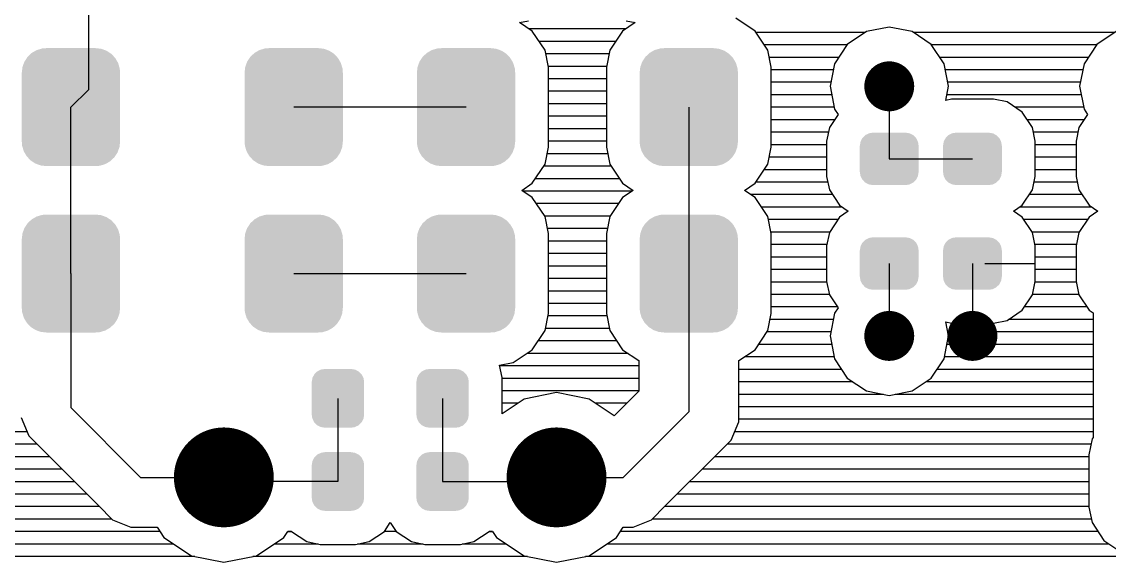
# Model space of a CAD drawing. Extents: x 295 to 953, y 10 to 290.
# Drawn here: x 596.45 to 634.64, y 186.16 to 205.14 of the extents above; entities that cross this region are included whole.
import ezdxf

# ---------------------------------------------------------------- set-up
doc = ezdxf.new("R2010")
doc.units = 0
doc.header["$LTSCALE"] = 5
doc.header["$MEASUREMENT"] = 0
doc.layers.get('0').update_dxf_attribs({"linetype": 'CONTINUOUS', "lineweight": 25})
doc.layers.add('DV-PEI-A6_BOT', color=7, linetype='CONTINUOUS')

msp = doc.modelspace()

# ---------------------------------------------------------------- linework, layer by layer
for points, const_width in [([(627.351, 202.873, -1), (626.474, 202.873, -1)], 0.876), ([(627.351, 194.11, -1), (626.474, 194.11, -1)], 0.876), ([(630.272, 194.11, -1), (629.395, 194.11, -1)], 0.876), ([(604.421, 189.144, -1), (602.668, 189.144, -1)], 1.753), ([(616.105, 189.144, -1), (614.352, 189.144, -1)], 1.753)]:
    msp.add_lwpolyline(points, format="xyb", close=True, dxfattribs=dict(const_width=const_width))
for points in [[(599.694, 203.906), (599.595, 204.011), (596.651, 203.906), (596.763, 204.011)], [(599.595, 204.011), (599.546, 204.044), (596.763, 204.011), (596.797, 204.044)], [(599.546, 204.044), (599.427, 204.122), (596.797, 204.044), (596.933, 204.122)], [(599.427, 204.122), (599.367, 204.144), (596.933, 204.122), (596.971, 204.144)], [(599.367, 204.144), (599.239, 204.19), (596.971, 204.144), (597.128, 204.19)], [(599.239, 204.19), (599.15, 204.201), (597.128, 204.19), (597.163, 204.201)], [(599.15, 204.201), (599.04, 204.213), (597.163, 204.201), (597.311, 204.213)], [(607.516, 203.906), (607.417, 204.011), (604.474, 203.906), (604.585, 204.011)], [(607.417, 204.011), (607.368, 204.044), (604.585, 204.011), (604.62, 204.044)], [(607.368, 204.044), (607.25, 204.122), (604.62, 204.044), (604.755, 204.122)], [(607.25, 204.122), (607.19, 204.144), (604.755, 204.122), (604.793, 204.144)], [(607.19, 204.144), (607.062, 204.19), (604.793, 204.144), (604.95, 204.19)], [(607.062, 204.19), (606.972, 204.201), (604.95, 204.19), (604.985, 204.201)], [(606.972, 204.201), (606.863, 204.213), (604.985, 204.201), (605.133, 204.213)], [(613.568, 203.906), (613.469, 204.011), (610.526, 203.906), (610.638, 204.011)], [(613.469, 204.011), (613.421, 204.044), (610.638, 204.011), (610.672, 204.044)], [(613.421, 204.044), (613.302, 204.122), (610.672, 204.044), (610.808, 204.122)], [(613.302, 204.122), (613.242, 204.144), (610.808, 204.122), (610.846, 204.144)], [(613.242, 204.144), (613.114, 204.19), (610.846, 204.144), (611.002, 204.19)], [(613.114, 204.19), (613.024, 204.201), (611.002, 204.19), (611.038, 204.201)], [(613.024, 204.201), (612.915, 204.213), (611.038, 204.201), (611.186, 204.213)], [(621.391, 203.906), (621.292, 204.011), (618.349, 203.906), (618.46, 204.011)], [(621.292, 204.011), (621.243, 204.044), (618.46, 204.011), (618.494, 204.044)], [(621.243, 204.044), (621.125, 204.122), (618.494, 204.044), (618.63, 204.122)], [(621.125, 204.122), (621.064, 204.144), (618.63, 204.122), (618.668, 204.144)], [(621.064, 204.144), (620.936, 204.19), (618.668, 204.144), (618.825, 204.19)], [(620.936, 204.19), (620.847, 204.201), (618.825, 204.19), (618.86, 204.201)], [(620.847, 204.201), (620.737, 204.213), (618.86, 204.201), (619.008, 204.213)], [(599.874, 203.551), (599.832, 203.692), (596.473, 203.551), (596.524, 203.692)], [(599.832, 203.692), (599.805, 203.739), (596.524, 203.692), (596.541, 203.739)], [(599.805, 203.739), (599.732, 203.865), (596.541, 203.739), (596.625, 203.865)], [(599.732, 203.865), (599.694, 203.906), (596.625, 203.865), (596.651, 203.906)], [(607.696, 203.551), (607.654, 203.692), (604.295, 203.551), (604.346, 203.692)], [(607.654, 203.692), (607.627, 203.739), (604.346, 203.692), (604.364, 203.739)], [(607.627, 203.739), (607.554, 203.865), (604.364, 203.739), (604.447, 203.865)], [(607.554, 203.865), (607.516, 203.906), (604.447, 203.865), (604.474, 203.906)], [(613.749, 203.551), (613.707, 203.692), (610.347, 203.551), (610.399, 203.692)], [(613.707, 203.692), (613.68, 203.739), (610.399, 203.692), (610.416, 203.739)], [(613.68, 203.739), (613.607, 203.865), (610.416, 203.739), (610.499, 203.865)], [(613.607, 203.865), (613.568, 203.906), (610.499, 203.865), (610.526, 203.906)], [(621.571, 203.551), (621.529, 203.692), (618.17, 203.551), (618.221, 203.692)], [(621.529, 203.692), (621.502, 203.739), (618.221, 203.692), (618.238, 203.739)], [(621.502, 203.739), (621.429, 203.865), (618.238, 203.739), (618.322, 203.865)], [(621.429, 203.865), (621.391, 203.906), (618.322, 203.865), (618.349, 203.906)], [(599.902, 203.352), (599.889, 203.5), (596.449, 203.352), (596.467, 203.5)], [(599.902, 200.933), (599.902, 203.352), (596.449, 200.933), (596.449, 203.352)], [(599.889, 203.5), (599.874, 203.551), (596.467, 203.5), (596.473, 203.551)], [(607.724, 203.352), (607.712, 203.5), (604.272, 203.352), (604.289, 203.5)], [(607.724, 200.933), (607.724, 203.352), (604.272, 200.933), (604.272, 203.352)], [(607.712, 203.5), (607.696, 203.551), (604.289, 203.5), (604.295, 203.551)], [(613.777, 203.352), (613.764, 203.5), (610.324, 203.352), (610.341, 203.5)], [(613.777, 200.933), (613.777, 203.352), (610.324, 200.933), (610.324, 203.352)], [(613.764, 203.5), (613.749, 203.551), (610.341, 203.5), (610.347, 203.551)], [(621.599, 203.352), (621.586, 203.5), (618.146, 203.352), (618.164, 203.5)], [(621.599, 200.933), (621.599, 203.352), (618.146, 200.933), (618.146, 203.352)], [(621.586, 203.5), (621.571, 203.551), (618.164, 203.5), (618.17, 203.551)], [(599.885, 200.785), (599.902, 200.933), (596.462, 200.785), (596.449, 200.933)], [(607.707, 200.785), (607.724, 200.933), (604.285, 200.785), (604.272, 200.933)], [(613.759, 200.785), (613.777, 200.933), (610.337, 200.785), (610.324, 200.933)], [(621.582, 200.785), (621.599, 200.933), (618.159, 200.785), (618.146, 200.933)], [(627.944, 200.787), (627.925, 200.917), (625.881, 200.787), (625.902, 200.917)], [(627.925, 200.917), (627.918, 200.931), (625.902, 200.917), (625.905, 200.931)], [(627.918, 200.931), (627.862, 201.048), (625.905, 200.931), (625.965, 201.048)], [(627.862, 201.048), (627.85, 201.061), (625.965, 201.048), (625.972, 201.061)], [(627.85, 201.061), (627.761, 201.153), (625.972, 201.061), (626.067, 201.153)], [(627.761, 201.153), (627.744, 201.163), (626.067, 201.153), (626.076, 201.163)], [(627.744, 201.163), (627.632, 201.222), (626.076, 201.163), (626.198, 201.222)], [(627.632, 201.222), (627.604, 201.226), (626.198, 201.222), (626.208, 201.226)], [(627.604, 201.226), (627.488, 201.246), (626.208, 201.226), (626.337, 201.246)], [(630.865, 200.787), (630.846, 200.917), (628.802, 200.787), (628.823, 200.917)], [(630.846, 200.917), (630.839, 200.931), (628.823, 200.917), (628.826, 200.931)], [(630.839, 200.931), (630.783, 201.048), (628.826, 200.931), (628.886, 201.048)], [(630.783, 201.048), (630.771, 201.061), (628.886, 201.048), (628.893, 201.061)], [(630.771, 201.061), (630.682, 201.153), (628.893, 201.061), (628.988, 201.153)], [(630.682, 201.153), (630.665, 201.163), (628.988, 201.153), (628.997, 201.163)], [(630.665, 201.163), (630.553, 201.222), (628.997, 201.163), (629.119, 201.222)], [(630.553, 201.222), (630.525, 201.226), (629.119, 201.222), (629.129, 201.226)], [(630.525, 201.226), (630.409, 201.246), (629.129, 201.226), (629.258, 201.246)], [(599.879, 200.734), (599.885, 200.785), (596.477, 200.734), (596.462, 200.785)], [(599.827, 200.593), (599.879, 200.734), (596.519, 200.593), (596.477, 200.734)], [(599.81, 200.546), (599.827, 200.593), (596.546, 200.546), (596.519, 200.593)], [(599.727, 200.42), (599.81, 200.546), (596.619, 200.42), (596.546, 200.546)], [(607.701, 200.734), (607.707, 200.785), (604.3, 200.734), (604.285, 200.785)], [(607.65, 200.593), (607.701, 200.734), (604.342, 200.593), (604.3, 200.734)], [(607.632, 200.546), (607.65, 200.593), (604.369, 200.546), (604.342, 200.593)], [(607.549, 200.42), (607.632, 200.546), (604.442, 200.42), (604.369, 200.546)], [(613.753, 200.734), (613.759, 200.785), (610.352, 200.734), (610.337, 200.785)], [(613.702, 200.593), (613.753, 200.734), (610.394, 200.593), (610.352, 200.734)], [(613.685, 200.546), (613.702, 200.593), (610.421, 200.546), (610.394, 200.593)], [(613.601, 200.42), (613.685, 200.546), (610.494, 200.42), (610.421, 200.546)], [(621.576, 200.734), (621.582, 200.785), (618.174, 200.734), (618.159, 200.785)], [(621.524, 200.593), (621.576, 200.734), (618.216, 200.593), (618.174, 200.734)], [(621.507, 200.546), (621.524, 200.593), (618.244, 200.546), (618.216, 200.593)], [(621.424, 200.42), (621.507, 200.546), (618.316, 200.42), (618.244, 200.546)], [(627.946, 199.864), (627.946, 200.787), (625.878, 199.864), (625.878, 200.787)], [(630.867, 199.864), (630.867, 200.787), (628.799, 199.864), (628.799, 200.787)], [(599.7, 200.379), (599.727, 200.42), (596.658, 200.379), (596.619, 200.42)], [(599.588, 200.274), (599.7, 200.379), (596.757, 200.274), (596.658, 200.379)], [(599.554, 200.241), (599.588, 200.274), (596.805, 200.241), (596.757, 200.274)], [(599.418, 200.163), (599.554, 200.241), (596.924, 200.163), (596.805, 200.241)], [(599.38, 200.141), (599.418, 200.163), (596.984, 200.141), (596.924, 200.163)], [(599.224, 200.095), (599.38, 200.141), (597.112, 200.095), (596.984, 200.141)], [(607.522, 200.379), (607.549, 200.42), (604.48, 200.379), (604.442, 200.42)], [(607.411, 200.274), (607.522, 200.379), (604.579, 200.274), (604.48, 200.379)], [(607.376, 200.241), (607.411, 200.274), (604.628, 200.241), (604.579, 200.274)], [(607.241, 200.163), (607.376, 200.241), (604.746, 200.163), (604.628, 200.241)], [(607.203, 200.141), (607.241, 200.163), (604.806, 200.141), (604.746, 200.163)], [(607.046, 200.095), (607.203, 200.141), (604.934, 200.095), (604.806, 200.141)], [(613.575, 200.379), (613.601, 200.42), (610.532, 200.379), (610.494, 200.42)], [(613.463, 200.274), (613.575, 200.379), (610.631, 200.274), (610.532, 200.379)], [(613.429, 200.241), (613.463, 200.274), (610.68, 200.241), (610.631, 200.274)], [(613.293, 200.163), (613.429, 200.241), (610.799, 200.163), (610.68, 200.241)], [(613.255, 200.141), (613.293, 200.163), (610.859, 200.141), (610.799, 200.163)], [(613.098, 200.095), (613.255, 200.141), (610.987, 200.095), (610.859, 200.141)], [(621.397, 200.379), (621.424, 200.42), (618.355, 200.379), (618.316, 200.42)], [(621.285, 200.274), (621.397, 200.379), (618.454, 200.274), (618.355, 200.379)], [(621.251, 200.241), (621.285, 200.274), (618.503, 200.241), (618.454, 200.274)], [(621.116, 200.163), (621.251, 200.241), (618.621, 200.163), (618.503, 200.241)], [(621.077, 200.141), (621.116, 200.163), (618.681, 200.141), (618.621, 200.163)], [(620.921, 200.095), (621.077, 200.141), (618.809, 200.095), (618.681, 200.141)], [(599.188, 200.084), (599.224, 200.095), (597.202, 200.084), (597.112, 200.095)], [(599.04, 200.072), (599.188, 200.084), (597.311, 200.072), (597.202, 200.084)], [(607.011, 200.084), (607.046, 200.095), (605.024, 200.084), (604.934, 200.095)], [(606.863, 200.072), (607.011, 200.084), (605.133, 200.072), (605.024, 200.084)], [(613.063, 200.084), (613.098, 200.095), (611.076, 200.084), (610.987, 200.095)], [(612.915, 200.072), (613.063, 200.084), (611.186, 200.072), (611.076, 200.084)], [(620.885, 200.084), (620.921, 200.095), (618.899, 200.084), (618.809, 200.095)], [(620.737, 200.072), (620.885, 200.084), (619.008, 200.072), (618.899, 200.084)], [(627.923, 199.735), (627.944, 199.864), (625.9, 199.735), (625.881, 199.864)], [(630.844, 199.735), (630.865, 199.864), (628.821, 199.735), (628.802, 199.864)], [(627.92, 199.72), (627.923, 199.735), (625.907, 199.72), (625.9, 199.735)], [(627.859, 199.603), (627.92, 199.72), (625.963, 199.603), (625.907, 199.72)], [(627.853, 199.591), (627.859, 199.603), (625.975, 199.591), (625.963, 199.603)], [(627.758, 199.498), (627.853, 199.591), (626.064, 199.498), (625.975, 199.591)], [(627.748, 199.489), (627.758, 199.498), (626.081, 199.489), (626.064, 199.498)], [(627.627, 199.43), (627.748, 199.489), (626.193, 199.43), (626.081, 199.489)], [(627.617, 199.425), (627.627, 199.43), (626.221, 199.425), (626.193, 199.43)], [(627.488, 199.406), (627.617, 199.425), (626.337, 199.406), (626.221, 199.425)], [(630.841, 199.72), (630.844, 199.735), (628.828, 199.72), (628.821, 199.735)], [(630.78, 199.603), (630.841, 199.72), (628.884, 199.603), (628.828, 199.72)], [(630.774, 199.591), (630.78, 199.603), (628.896, 199.591), (628.884, 199.603)], [(630.679, 199.498), (630.774, 199.591), (628.985, 199.498), (628.896, 199.591)], [(630.669, 199.489), (630.679, 199.498), (629.002, 199.489), (628.985, 199.498)], [(630.548, 199.43), (630.669, 199.489), (629.114, 199.43), (629.002, 199.489)], [(630.538, 199.425), (630.548, 199.43), (629.142, 199.425), (629.114, 199.43)], [(630.409, 199.406), (630.538, 199.425), (629.258, 199.406), (629.142, 199.425)], [(599.546, 198.202), (599.427, 198.28), (596.797, 198.202), (596.933, 198.28)], [(599.427, 198.28), (599.367, 198.302), (596.933, 198.28), (596.971, 198.302)], [(599.367, 198.302), (599.239, 198.348), (596.971, 198.302), (597.128, 198.348)], [(599.239, 198.348), (599.15, 198.359), (597.128, 198.348), (597.163, 198.359)], [(599.15, 198.359), (599.04, 198.371), (597.163, 198.359), (597.311, 198.371)], [(607.368, 198.202), (607.25, 198.28), (604.62, 198.202), (604.755, 198.28)], [(607.25, 198.28), (607.19, 198.302), (604.755, 198.28), (604.793, 198.302)], [(607.19, 198.302), (607.062, 198.348), (604.793, 198.302), (604.95, 198.348)], [(607.062, 198.348), (606.972, 198.359), (604.95, 198.348), (604.985, 198.359)], [(606.972, 198.359), (606.863, 198.371), (604.985, 198.359), (605.133, 198.371)], [(613.421, 198.202), (613.302, 198.28), (610.672, 198.202), (610.808, 198.28)], [(613.302, 198.28), (613.242, 198.302), (610.808, 198.28), (610.846, 198.302)], [(613.242, 198.302), (613.114, 198.348), (610.846, 198.302), (611.002, 198.348)], [(613.114, 198.348), (613.024, 198.359), (611.002, 198.348), (611.038, 198.359)], [(613.024, 198.359), (612.915, 198.371), (611.038, 198.359), (611.186, 198.371)], [(621.243, 198.202), (621.125, 198.28), (618.494, 198.202), (618.63, 198.28)], [(621.125, 198.28), (621.064, 198.302), (618.63, 198.28), (618.668, 198.302)], [(621.064, 198.302), (620.936, 198.348), (618.668, 198.302), (618.825, 198.348)], [(620.936, 198.348), (620.847, 198.359), (618.825, 198.348), (618.86, 198.359)], [(620.847, 198.359), (620.737, 198.371), (618.86, 198.359), (619.008, 198.371)], [(599.874, 197.709), (599.832, 197.85), (596.473, 197.709), (596.524, 197.85)], [(599.832, 197.85), (599.805, 197.897), (596.524, 197.85), (596.541, 197.897)], [(599.805, 197.897), (599.732, 198.023), (596.541, 197.897), (596.625, 198.023)], [(599.732, 198.023), (599.694, 198.064), (596.625, 198.023), (596.651, 198.064)], [(599.694, 198.064), (599.595, 198.169), (596.651, 198.064), (596.763, 198.169)], [(599.595, 198.169), (599.546, 198.202), (596.763, 198.169), (596.797, 198.202)], [(607.696, 197.709), (607.654, 197.85), (604.295, 197.709), (604.346, 197.85)], [(607.654, 197.85), (607.627, 197.897), (604.346, 197.85), (604.364, 197.897)], [(607.627, 197.897), (607.554, 198.023), (604.364, 197.897), (604.447, 198.023)], [(607.554, 198.023), (607.516, 198.064), (604.447, 198.023), (604.474, 198.064)], [(607.516, 198.064), (607.417, 198.169), (604.474, 198.064), (604.585, 198.169)], [(607.417, 198.169), (607.368, 198.202), (604.585, 198.169), (604.62, 198.202)], [(613.749, 197.709), (613.707, 197.85), (610.347, 197.709), (610.399, 197.85)], [(613.707, 197.85), (613.68, 197.897), (610.399, 197.85), (610.416, 197.897)], [(613.68, 197.897), (613.607, 198.023), (610.416, 197.897), (610.499, 198.023)], [(613.607, 198.023), (613.568, 198.064), (610.499, 198.023), (610.526, 198.064)], [(613.568, 198.064), (613.469, 198.169), (610.526, 198.064), (610.638, 198.169)], [(613.469, 198.169), (613.421, 198.202), (610.638, 198.169), (610.672, 198.202)], [(621.571, 197.709), (621.529, 197.85), (618.17, 197.709), (618.221, 197.85)], [(621.529, 197.85), (621.502, 197.897), (618.221, 197.85), (618.238, 197.897)], [(621.502, 197.897), (621.429, 198.023), (618.238, 197.897), (618.322, 198.023)], [(621.429, 198.023), (621.391, 198.064), (618.322, 198.023), (618.349, 198.064)], [(621.391, 198.064), (621.292, 198.169), (618.349, 198.064), (618.46, 198.169)], [(621.292, 198.169), (621.243, 198.202), (618.46, 198.169), (618.494, 198.202)], [(599.902, 197.51), (599.889, 197.658), (596.449, 197.51), (596.467, 197.658)], [(599.902, 195.091), (599.902, 197.51), (596.449, 195.091), (596.449, 197.51)], [(599.889, 197.658), (599.874, 197.709), (596.467, 197.658), (596.473, 197.709)], [(607.724, 197.51), (607.712, 197.658), (604.272, 197.51), (604.289, 197.658)], [(607.724, 195.091), (607.724, 197.51), (604.272, 195.091), (604.272, 197.51)], [(607.712, 197.658), (607.696, 197.709), (604.289, 197.658), (604.295, 197.709)], [(613.777, 197.51), (613.764, 197.658), (610.324, 197.51), (610.341, 197.658)], [(613.777, 195.091), (613.777, 197.51), (610.324, 195.091), (610.324, 197.51)], [(613.764, 197.658), (613.749, 197.709), (610.341, 197.658), (610.347, 197.709)], [(621.599, 197.51), (621.586, 197.658), (618.146, 197.51), (618.164, 197.658)], [(621.599, 195.091), (621.599, 197.51), (618.146, 195.091), (618.146, 197.51)], [(621.586, 197.658), (621.571, 197.709), (618.164, 197.658), (618.17, 197.709)], [(627.85, 197.386), (627.761, 197.479), (625.972, 197.386), (626.067, 197.479)], [(627.761, 197.479), (627.744, 197.488), (626.067, 197.479), (626.076, 197.488)], [(627.744, 197.488), (627.632, 197.547), (626.076, 197.488), (626.198, 197.547)], [(627.632, 197.547), (627.604, 197.552), (626.198, 197.547), (626.208, 197.552)], [(627.604, 197.552), (627.488, 197.571), (626.208, 197.552), (626.337, 197.571)], [(630.771, 197.386), (630.682, 197.479), (628.893, 197.386), (628.988, 197.479)], [(630.682, 197.479), (630.665, 197.488), (628.988, 197.479), (628.997, 197.488)], [(630.665, 197.488), (630.553, 197.547), (628.997, 197.488), (629.119, 197.547)], [(630.553, 197.547), (630.525, 197.552), (629.119, 197.547), (629.129, 197.552)], [(630.525, 197.552), (630.409, 197.571), (629.129, 197.552), (629.258, 197.571)], [(627.946, 196.19), (627.946, 197.113), (625.878, 196.19), (625.878, 197.113)], [(627.944, 197.113), (627.925, 197.242), (625.881, 197.113), (625.902, 197.242)], [(627.925, 197.242), (627.918, 197.257), (625.902, 197.242), (625.905, 197.257)], [(627.918, 197.257), (627.862, 197.374), (625.905, 197.257), (625.965, 197.374)], [(627.862, 197.374), (627.85, 197.386), (625.965, 197.374), (625.972, 197.386)], [(630.867, 196.19), (630.867, 197.113), (628.799, 196.19), (628.799, 197.113)], [(630.865, 197.113), (630.846, 197.242), (628.802, 197.113), (628.823, 197.242)], [(630.846, 197.242), (630.839, 197.257), (628.823, 197.242), (628.826, 197.257)], [(630.839, 197.257), (630.783, 197.374), (628.826, 197.257), (628.886, 197.374)], [(630.783, 197.374), (630.771, 197.386), (628.886, 197.374), (628.893, 197.386)], [(627.923, 196.06), (627.944, 196.19), (625.9, 196.06), (625.881, 196.19)], [(627.92, 196.045), (627.923, 196.06), (625.907, 196.045), (625.9, 196.06)], [(627.859, 195.928), (627.92, 196.045), (625.963, 195.928), (625.907, 196.045)], [(627.853, 195.916), (627.859, 195.928), (625.975, 195.916), (625.963, 195.928)], [(630.844, 196.06), (630.865, 196.19), (628.821, 196.06), (628.802, 196.19)], [(630.841, 196.045), (630.844, 196.06), (628.828, 196.045), (628.821, 196.06)], [(630.78, 195.928), (630.841, 196.045), (628.884, 195.928), (628.828, 196.045)], [(630.774, 195.916), (630.78, 195.928), (628.896, 195.916), (628.884, 195.928)], [(627.758, 195.823), (627.853, 195.916), (626.064, 195.823), (625.975, 195.916)], [(627.748, 195.814), (627.758, 195.823), (626.081, 195.814), (626.064, 195.823)], [(627.627, 195.755), (627.748, 195.814), (626.193, 195.755), (626.081, 195.814)], [(627.617, 195.75), (627.627, 195.755), (626.221, 195.75), (626.193, 195.755)], [(627.488, 195.731), (627.617, 195.75), (626.337, 195.731), (626.221, 195.75)], [(630.679, 195.823), (630.774, 195.916), (628.985, 195.823), (628.896, 195.916)], [(630.669, 195.814), (630.679, 195.823), (629.002, 195.814), (628.985, 195.823)], [(630.548, 195.755), (630.669, 195.814), (629.114, 195.755), (629.002, 195.814)], [(630.538, 195.75), (630.548, 195.755), (629.142, 195.75), (629.114, 195.755)], [(630.409, 195.731), (630.538, 195.75), (629.258, 195.731), (629.142, 195.75)], [(599.885, 194.943), (599.902, 195.091), (596.462, 194.943), (596.449, 195.091)], [(599.879, 194.892), (599.885, 194.943), (596.477, 194.892), (596.462, 194.943)], [(599.827, 194.751), (599.879, 194.892), (596.519, 194.751), (596.477, 194.892)], [(607.707, 194.943), (607.724, 195.091), (604.285, 194.943), (604.272, 195.091)], [(607.701, 194.892), (607.707, 194.943), (604.3, 194.892), (604.285, 194.943)], [(607.65, 194.751), (607.701, 194.892), (604.342, 194.751), (604.3, 194.892)], [(613.759, 194.943), (613.777, 195.091), (610.337, 194.943), (610.324, 195.091)], [(613.753, 194.892), (613.759, 194.943), (610.352, 194.892), (610.337, 194.943)], [(613.702, 194.751), (613.753, 194.892), (610.394, 194.751), (610.352, 194.892)], [(621.582, 194.943), (621.599, 195.091), (618.159, 194.943), (618.146, 195.091)], [(621.576, 194.892), (621.582, 194.943), (618.174, 194.892), (618.159, 194.943)], [(621.524, 194.751), (621.576, 194.892), (618.216, 194.751), (618.174, 194.892)], [(599.81, 194.704), (599.827, 194.751), (596.546, 194.704), (596.519, 194.751)], [(599.727, 194.578), (599.81, 194.704), (596.619, 194.578), (596.546, 194.704)], [(599.7, 194.537), (599.727, 194.578), (596.658, 194.537), (596.619, 194.578)], [(599.588, 194.432), (599.7, 194.537), (596.757, 194.432), (596.658, 194.537)], [(599.554, 194.399), (599.588, 194.432), (596.805, 194.399), (596.757, 194.432)], [(599.418, 194.321), (599.554, 194.399), (596.924, 194.321), (596.805, 194.399)], [(607.632, 194.704), (607.65, 194.751), (604.369, 194.704), (604.342, 194.751)], [(607.549, 194.578), (607.632, 194.704), (604.442, 194.578), (604.369, 194.704)], [(607.522, 194.537), (607.549, 194.578), (604.48, 194.537), (604.442, 194.578)], [(607.411, 194.432), (607.522, 194.537), (604.579, 194.432), (604.48, 194.537)], [(607.376, 194.399), (607.411, 194.432), (604.628, 194.399), (604.579, 194.432)], [(607.241, 194.321), (607.376, 194.399), (604.746, 194.321), (604.628, 194.399)], [(613.685, 194.704), (613.702, 194.751), (610.421, 194.704), (610.394, 194.751)], [(613.601, 194.578), (613.685, 194.704), (610.494, 194.578), (610.421, 194.704)], [(613.575, 194.537), (613.601, 194.578), (610.532, 194.537), (610.494, 194.578)], [(613.463, 194.432), (613.575, 194.537), (610.631, 194.432), (610.532, 194.537)], [(613.429, 194.399), (613.463, 194.432), (610.68, 194.399), (610.631, 194.432)], [(613.293, 194.321), (613.429, 194.399), (610.799, 194.321), (610.68, 194.399)], [(621.507, 194.704), (621.524, 194.751), (618.244, 194.704), (618.216, 194.751)], [(621.424, 194.578), (621.507, 194.704), (618.316, 194.578), (618.244, 194.704)], [(621.397, 194.537), (621.424, 194.578), (618.355, 194.537), (618.316, 194.578)], [(621.285, 194.432), (621.397, 194.537), (618.454, 194.432), (618.355, 194.537)], [(621.251, 194.399), (621.285, 194.432), (618.503, 194.399), (618.454, 194.432)], [(621.116, 194.321), (621.251, 194.399), (618.621, 194.321), (618.503, 194.399)], [(599.38, 194.299), (599.418, 194.321), (596.984, 194.299), (596.924, 194.321)], [(599.224, 194.253), (599.38, 194.299), (597.112, 194.253), (596.984, 194.299)], [(599.188, 194.242), (599.224, 194.253), (597.202, 194.242), (597.112, 194.253)], [(599.04, 194.23), (599.188, 194.242), (597.311, 194.23), (597.202, 194.242)], [(607.203, 194.299), (607.241, 194.321), (604.806, 194.299), (604.746, 194.321)], [(607.046, 194.253), (607.203, 194.299), (604.934, 194.253), (604.806, 194.299)], [(607.011, 194.242), (607.046, 194.253), (605.024, 194.242), (604.934, 194.253)], [(606.863, 194.23), (607.011, 194.242), (605.133, 194.23), (605.024, 194.242)], [(613.255, 194.299), (613.293, 194.321), (610.859, 194.299), (610.799, 194.321)], [(613.098, 194.253), (613.255, 194.299), (610.987, 194.253), (610.859, 194.299)], [(613.063, 194.242), (613.098, 194.253), (611.076, 194.242), (610.987, 194.253)], [(612.915, 194.23), (613.063, 194.242), (611.186, 194.23), (611.076, 194.242)], [(621.077, 194.299), (621.116, 194.321), (618.681, 194.299), (618.621, 194.321)], [(620.921, 194.253), (621.077, 194.299), (618.809, 194.253), (618.681, 194.299)], [(620.885, 194.242), (620.921, 194.253), (618.899, 194.242), (618.809, 194.253)], [(620.737, 194.23), (620.885, 194.242), (619.008, 194.23), (618.899, 194.242)], [(608.287, 192.859), (608.269, 192.868), (606.82, 192.859), (606.83, 192.868)], [(608.269, 192.868), (608.158, 192.926), (606.83, 192.868), (606.952, 192.926)], [(608.158, 192.926), (608.128, 192.931), (606.952, 192.926), (606.962, 192.931)], [(608.128, 192.931), (608.014, 192.949), (606.962, 192.931), (607.091, 192.949)], [(608.014, 192.949), (608.014, 192.953), (607.091, 192.949), (607.091, 192.953)], [(611.962, 192.859), (611.944, 192.868), (610.495, 192.859), (610.505, 192.868)], [(611.944, 192.868), (611.832, 192.926), (610.505, 192.868), (610.626, 192.926)], [(611.832, 192.926), (611.802, 192.931), (610.626, 192.926), (610.637, 192.931)], [(611.802, 192.931), (611.688, 192.949), (610.637, 192.931), (610.765, 192.949)], [(611.688, 192.949), (611.688, 192.953), (610.765, 192.949), (610.765, 192.953)], [(608.472, 192.494), (608.453, 192.623), (606.632, 192.494), (606.654, 192.623)], [(608.472, 192.492), (608.472, 192.494), (606.632, 192.492), (606.632, 192.494)], [(608.472, 191.346), (608.472, 192.492), (606.632, 191.346), (606.632, 192.492)], [(608.453, 192.623), (608.445, 192.638), (606.654, 192.623), (606.656, 192.638)], [(608.445, 192.638), (608.389, 192.754), (606.656, 192.638), (606.718, 192.754)], [(608.389, 192.754), (608.376, 192.767), (606.718, 192.754), (606.725, 192.767)], [(608.376, 192.767), (608.287, 192.859), (606.725, 192.767), (606.82, 192.859)], [(612.147, 192.494), (612.127, 192.623), (610.307, 192.494), (610.328, 192.623)], [(612.147, 192.492), (612.147, 192.494), (610.307, 192.492), (610.307, 192.494)], [(612.147, 191.346), (612.147, 192.492), (610.307, 191.346), (610.307, 192.492)], [(612.127, 192.623), (612.12, 192.638), (610.328, 192.623), (610.331, 192.638)], [(612.12, 192.638), (612.064, 192.754), (610.331, 192.638), (610.392, 192.754)], [(612.064, 192.754), (612.051, 192.767), (610.392, 192.754), (610.399, 192.767)], [(612.051, 192.767), (611.962, 192.859), (610.399, 192.767), (610.495, 192.859)], [(608.472, 191.344), (608.472, 191.346), (606.632, 191.344), (606.632, 191.346)], [(608.45, 191.215), (608.472, 191.344), (606.651, 191.215), (606.632, 191.344)], [(612.147, 191.344), (612.147, 191.346), (610.307, 191.344), (610.307, 191.346)], [(612.125, 191.215), (612.147, 191.344), (610.326, 191.215), (610.307, 191.344)], [(608.448, 191.2), (608.45, 191.215), (606.659, 191.2), (606.651, 191.215)], [(608.386, 191.084), (608.448, 191.2), (606.715, 191.084), (606.659, 191.2)], [(608.379, 191.071), (608.386, 191.084), (606.728, 191.071), (606.715, 191.084)], [(608.284, 190.979), (608.379, 191.071), (606.817, 190.979), (606.728, 191.071)], [(608.274, 190.97), (608.284, 190.979), (606.835, 190.97), (606.817, 190.979)], [(608.152, 190.912), (608.274, 190.97), (606.946, 190.912), (606.835, 190.97)], [(612.122, 191.2), (612.125, 191.215), (610.334, 191.2), (610.326, 191.215)], [(612.061, 191.084), (612.122, 191.2), (610.39, 191.084), (610.334, 191.2)], [(612.054, 191.071), (612.061, 191.084), (610.403, 191.071), (610.39, 191.084)], [(611.958, 190.979), (612.054, 191.071), (610.492, 190.979), (610.403, 191.071)], [(611.949, 190.97), (611.958, 190.979), (610.51, 190.97), (610.492, 190.979)], [(611.827, 190.912), (611.949, 190.97), (610.621, 190.912), (610.51, 190.97)], [(608.142, 190.907), (608.152, 190.912), (606.976, 190.907), (606.946, 190.912)], [(608.014, 190.889), (608.142, 190.907), (607.091, 190.889), (606.976, 190.907)], [(608.014, 190.885), (608.014, 190.889), (607.091, 190.885), (607.091, 190.889)], [(611.817, 190.907), (611.827, 190.912), (610.651, 190.907), (610.621, 190.912)], [(611.688, 190.889), (611.817, 190.907), (610.765, 190.889), (610.651, 190.907)], [(611.688, 190.885), (611.688, 190.889), (610.765, 190.885), (610.765, 190.889)], [(608.445, 189.717), (608.389, 189.833), (606.656, 189.717), (606.718, 189.833)], [(608.389, 189.833), (608.376, 189.846), (606.718, 189.833), (606.725, 189.846)], [(608.376, 189.846), (608.287, 189.938), (606.725, 189.846), (606.82, 189.938)], [(608.287, 189.938), (608.269, 189.947), (606.82, 189.938), (606.83, 189.947)], [(608.269, 189.947), (608.158, 190.005), (606.83, 189.947), (606.952, 190.005)], [(608.158, 190.005), (608.128, 190.01), (606.952, 190.005), (606.962, 190.01)], [(608.128, 190.01), (608.014, 190.028), (606.962, 190.01), (607.091, 190.028)], [(608.014, 190.028), (608.014, 190.032), (607.091, 190.028), (607.091, 190.032)], [(612.12, 189.717), (612.064, 189.833), (610.331, 189.717), (610.392, 189.833)], [(612.064, 189.833), (612.051, 189.846), (610.392, 189.833), (610.399, 189.846)], [(612.051, 189.846), (611.962, 189.938), (610.399, 189.846), (610.495, 189.938)], [(611.962, 189.938), (611.944, 189.947), (610.495, 189.938), (610.505, 189.947)], [(611.944, 189.947), (611.832, 190.005), (610.505, 189.947), (610.626, 190.005)], [(611.832, 190.005), (611.802, 190.01), (610.626, 190.005), (610.637, 190.01)], [(611.802, 190.01), (611.688, 190.028), (610.637, 190.01), (610.765, 190.028)], [(611.688, 190.028), (611.688, 190.032), (610.765, 190.028), (610.765, 190.032)], [(608.472, 189.573), (608.453, 189.702), (606.632, 189.573), (606.654, 189.702)], [(608.472, 189.571), (608.472, 189.573), (606.632, 189.571), (606.632, 189.573)], [(608.472, 188.425), (608.472, 189.571), (606.632, 188.425), (606.632, 189.571)], [(608.453, 189.702), (608.445, 189.717), (606.654, 189.702), (606.656, 189.717)], [(612.147, 189.573), (612.127, 189.702), (610.307, 189.573), (610.328, 189.702)], [(612.147, 189.571), (612.147, 189.573), (610.307, 189.571), (610.307, 189.573)], [(612.147, 188.425), (612.147, 189.571), (610.307, 188.425), (610.307, 189.571)], [(612.127, 189.702), (612.12, 189.717), (610.328, 189.702), (610.331, 189.717)], [(608.472, 188.423), (608.472, 188.425), (606.632, 188.423), (606.632, 188.425)], [(608.45, 188.294), (608.472, 188.423), (606.651, 188.294), (606.632, 188.423)], [(608.448, 188.279), (608.45, 188.294), (606.659, 188.279), (606.651, 188.294)], [(612.147, 188.423), (612.147, 188.425), (610.307, 188.423), (610.307, 188.425)], [(612.125, 188.294), (612.147, 188.423), (610.326, 188.294), (610.307, 188.423)], [(612.122, 188.279), (612.125, 188.294), (610.334, 188.279), (610.326, 188.294)], [(608.386, 188.163), (608.448, 188.279), (606.715, 188.163), (606.659, 188.279)], [(608.379, 188.15), (608.386, 188.163), (606.728, 188.15), (606.715, 188.163)], [(608.284, 188.058), (608.379, 188.15), (606.817, 188.058), (606.728, 188.15)], [(608.274, 188.049), (608.284, 188.058), (606.835, 188.049), (606.817, 188.058)], [(608.152, 187.991), (608.274, 188.049), (606.946, 187.991), (606.835, 188.049)], [(608.142, 187.986), (608.152, 187.991), (606.976, 187.986), (606.946, 187.991)], [(608.014, 187.968), (608.142, 187.986), (607.091, 187.968), (606.976, 187.986)], [(608.014, 187.964), (608.014, 187.968), (607.091, 187.964), (607.091, 187.968)], [(612.061, 188.163), (612.122, 188.279), (610.39, 188.163), (610.334, 188.279)], [(612.054, 188.15), (612.061, 188.163), (610.403, 188.15), (610.39, 188.163)], [(611.958, 188.058), (612.054, 188.15), (610.492, 188.058), (610.403, 188.15)], [(611.949, 188.049), (611.958, 188.058), (610.51, 188.049), (610.492, 188.058)], [(611.827, 187.991), (611.949, 188.049), (610.621, 187.991), (610.51, 188.049)], [(611.817, 187.986), (611.827, 187.991), (610.651, 187.986), (610.621, 187.991)], [(611.688, 187.968), (611.817, 187.986), (610.765, 187.968), (610.651, 187.986)], [(611.688, 187.964), (611.688, 187.968), (610.765, 187.964), (610.765, 187.968)]]:
    msp.add_solid(points)
at = {"layer": 'DV-PEI-A6_BOT'}
for p, q in [((598.789, 209.445), (598.789, 202.75)), ((613.931, 205.11), (614.247, 205.174)), ((614.375, 204.812), (613.931, 205.11)), ((617.992, 205.11), (617.548, 204.812)), ((617.676, 205.174), (617.992, 205.11)), ((622.198, 204.812), (621.526, 205.262)), ((617.659, 204.888), (614.264, 204.888)), ((614.825, 204.14), (614.375, 204.812)), ((617.548, 204.812), (617.098, 204.14)), ((622.648, 204.14), (622.198, 204.812)), ((626.077, 204.766), (622.227, 204.766)), ((626.118, 204.795), (625.44, 204.345)), ((626.912, 204.953), (626.118, 204.795)), ((627.713, 204.795), (626.912, 204.953)), ((628.39, 204.345), (627.713, 204.795)), ((634.84, 204.766), (627.754, 204.766)), ((634.881, 204.795), (634.203, 204.345)), ((617.302, 204.45), (614.621, 204.45)), ((625.434, 204.327), (622.519, 204.327)), ((625.44, 204.345), (624.99, 203.667)), ((628.84, 203.667), (628.39, 204.345)), ((634.197, 204.327), (628.396, 204.327)), ((634.203, 204.345), (633.753, 203.667)), ((614.942, 203.545), (614.825, 204.14)), ((617.069, 204.012), (614.855, 204.012)), ((617.098, 204.14), (616.981, 203.545)), ((622.765, 203.545), (622.648, 204.14)), ((616.981, 203.574), (614.942, 203.574)), ((625.136, 203.889), (622.694, 203.889)), ((624.99, 203.667), (624.833, 202.873)), ((633.899, 203.889), (628.694, 203.889)), ((628.998, 202.873), (628.84, 203.667)), ((633.753, 203.667), (633.596, 202.873)), ((614.942, 200.735), (614.942, 203.545)), ((616.981, 203.545), (616.981, 200.735)), ((622.765, 200.735), (622.765, 203.545)), ((624.95, 203.451), (622.765, 203.451)), ((633.713, 203.451), (628.881, 203.451)), ((616.981, 203.136), (614.942, 203.136)), ((624.862, 203.013), (622.765, 203.013)), ((624.833, 202.873), (624.99, 202.072)), ((626.912, 202.873), (626.912, 200.326)), ((628.905, 202.376), (628.998, 202.873)), ((633.625, 203.013), (628.969, 203.013)), ((633.596, 202.873), (633.753, 202.072)), ((598.789, 202.75), (598.176, 202.142)), ((616.981, 202.697), (614.942, 202.697)), ((624.891, 202.575), (622.765, 202.575)), ((629.103, 202.417), (628.905, 202.376)), ((633.654, 202.575), (628.94, 202.575)), ((630.57, 202.417), (629.103, 202.417)), ((631.049, 202.324), (630.57, 202.417)), ((598.176, 196.3), (598.176, 202.142)), ((612.05, 202.142), (605.998, 202.142)), ((616.981, 202.259), (614.942, 202.259)), ((619.873, 202.142), (619.873, 196.3)), ((624.979, 202.137), (622.765, 202.137)), ((624.99, 202.072), (625.113, 201.885)), ((631.586, 201.961), (631.049, 202.324)), ((633.742, 202.137), (631.317, 202.137)), ((633.753, 202.072), (633.876, 201.885)), ((616.981, 201.821), (614.942, 201.821)), ((624.99, 201.699), (622.765, 201.699)), ((625.113, 201.885), (624.809, 201.424)), ((631.942, 201.424), (631.586, 201.961)), ((633.753, 201.699), (631.761, 201.699)), ((633.876, 201.885), (633.572, 201.424)), ((616.981, 201.383), (614.942, 201.383)), ((624.809, 201.424), (624.71, 200.951)), ((632.042, 200.951), (631.942, 201.424)), ((633.572, 201.424), (633.473, 200.951)), ((616.981, 200.945), (614.942, 200.945)), ((624.774, 201.26), (622.765, 201.26)), ((624.71, 200.951), (624.71, 199.706)), ((633.537, 201.26), (631.977, 201.26)), ((632.042, 199.706), (632.042, 200.951)), ((633.473, 200.951), (633.473, 199.706)), ((614.825, 200.139), (614.942, 200.735)), ((617.022, 200.507), (614.901, 200.507)), ((616.981, 200.735), (617.098, 200.139)), ((622.648, 200.139), (622.765, 200.735)), ((624.71, 200.822), (622.765, 200.822)), ((633.473, 200.822), (632.042, 200.822)), ((614.375, 199.467), (614.825, 200.139)), ((617.098, 200.139), (617.548, 199.467)), ((622.198, 199.467), (622.648, 200.139)), ((624.71, 200.384), (622.694, 200.384)), ((626.912, 200.326), (629.833, 200.326)), ((633.473, 200.384), (632.042, 200.384)), ((617.145, 200.069), (614.779, 200.069)), ((624.71, 199.946), (622.519, 199.946)), ((633.473, 199.946), (632.042, 199.946)), ((614.007, 199.221), (614.375, 199.467)), ((617.437, 199.63), (614.486, 199.63)), ((617.548, 199.467), (617.916, 199.221)), ((621.824, 199.221), (622.198, 199.467)), ((624.751, 199.508), (622.227, 199.508)), ((624.71, 199.706), (624.809, 199.233)), ((631.942, 199.233), (632.042, 199.706)), ((633.514, 199.508), (632.001, 199.508)), ((633.473, 199.706), (633.572, 199.233)), ((614.375, 198.97), (614.007, 199.221)), ((617.875, 199.192), (614.048, 199.192)), ((617.916, 199.221), (617.548, 198.97)), ((622.198, 198.97), (621.824, 199.221)), ((624.914, 199.07), (622.046, 199.07)), ((624.809, 199.233), (625.166, 198.696)), ((631.586, 198.696), (631.942, 199.233)), ((633.677, 199.07), (631.837, 199.07)), ((633.572, 199.233), (633.929, 198.696)), ((614.825, 198.298), (614.375, 198.97)), ((617.402, 198.754), (614.522, 198.754)), ((617.548, 198.97), (617.098, 198.298)), ((622.648, 198.298), (622.198, 198.97)), ((625.253, 198.631), (622.42, 198.631)), ((625.166, 198.696), (625.475, 198.491)), ((631.276, 198.491), (631.586, 198.696)), ((634.016, 198.631), (631.498, 198.631)), ((633.929, 198.696), (634.238, 198.491)), ((617.11, 198.316), (614.814, 198.316)), ((614.942, 197.703), (614.825, 198.298)), ((617.098, 198.298), (616.981, 197.703)), ((622.765, 197.703), (622.648, 198.298)), ((625.166, 198.281), (624.809, 197.743)), ((625.475, 198.491), (625.166, 198.281)), ((631.586, 198.281), (631.276, 198.491)), ((631.942, 197.743), (631.586, 198.281)), ((633.929, 198.281), (633.572, 197.743)), ((634.238, 198.491), (633.929, 198.281)), ((617.01, 197.878), (614.913, 197.878)), ((625.107, 198.193), (622.665, 198.193)), ((633.87, 198.193), (631.644, 198.193)), ((614.942, 194.893), (614.942, 197.703)), ((616.981, 197.703), (616.981, 194.893)), ((624.815, 197.755), (622.753, 197.755)), ((622.765, 194.893), (622.765, 197.703)), ((624.809, 197.743), (624.71, 197.27)), ((633.578, 197.755), (631.937, 197.755)), ((632.042, 197.27), (631.942, 197.743)), ((633.572, 197.743), (633.473, 197.27)), ((616.981, 197.44), (614.942, 197.44)), ((624.722, 197.317), (622.765, 197.317)), ((624.71, 197.27), (624.71, 196.026)), ((633.485, 197.317), (632.03, 197.317)), ((632.042, 196.026), (632.042, 197.27)), ((633.473, 197.27), (633.473, 196.026)), ((616.981, 197.002), (614.942, 197.002)), ((624.71, 196.879), (622.765, 196.879)), ((633.473, 196.879), (632.042, 196.879)), ((598.176, 196.3), (598.176, 191.592)), ((605.998, 196.3), (612.05, 196.3)), ((616.981, 196.563), (614.942, 196.563)), ((619.873, 196.3), (619.873, 191.446)), ((624.71, 196.441), (622.765, 196.441)), ((626.912, 196.651), (626.912, 194.11)), ((629.833, 196.651), (629.833, 194.11)), ((630.272, 196.651), (632.042, 196.651)), ((633.473, 196.441), (632.042, 196.441)), ((616.981, 196.125), (614.942, 196.125)), ((624.716, 196.003), (622.765, 196.003)), ((624.71, 196.026), (624.809, 195.553)), ((629.833, 196.213), (629.833, 194.56)), ((631.942, 195.553), (632.042, 196.026)), ((633.479, 196.003), (632.036, 196.003)), ((633.473, 196.026), (633.572, 195.553)), ((616.981, 195.687), (614.942, 195.687)), ((624.803, 195.564), (622.765, 195.564)), ((624.809, 195.553), (625.113, 195.091)), ((631.586, 195.015), (631.942, 195.553)), ((633.566, 195.564), (631.948, 195.564)), ((633.572, 195.553), (633.929, 195.015)), ((616.981, 195.249), (614.942, 195.249)), ((614.825, 194.297), (614.942, 194.893)), ((616.993, 194.811), (614.93, 194.811)), ((616.981, 194.893), (617.098, 194.297)), ((622.648, 194.297), (622.765, 194.893)), ((625.09, 195.126), (622.765, 195.126)), ((624.99, 194.904), (624.833, 194.11)), ((625.113, 195.091), (624.99, 194.904)), ((631.049, 194.653), (631.586, 195.015)), ((633.853, 195.126), (631.662, 195.126)), ((633.929, 195.015), (634.069, 194.922)), ((634.069, 194.922), (634.069, 190.546)), ((624.95, 194.688), (622.724, 194.688)), ((628.998, 194.11), (628.905, 194.6)), ((628.905, 194.6), (629.103, 194.56)), ((629.103, 194.56), (630.57, 194.56)), ((630.57, 194.56), (631.049, 194.653)), ((634.069, 194.688), (631.101, 194.688)), ((614.375, 193.625), (614.825, 194.297)), ((617.08, 194.373), (614.843, 194.373)), ((617.098, 194.297), (617.548, 193.625)), ((622.198, 193.625), (622.648, 194.297)), ((624.862, 194.25), (622.619, 194.25)), ((624.833, 194.11), (624.99, 193.309)), ((628.84, 193.309), (628.998, 194.11)), ((634.069, 194.25), (628.969, 194.25)), ((617.337, 193.934), (614.586, 193.934)), ((624.891, 193.812), (622.326, 193.812)), ((634.069, 193.812), (628.94, 193.812)), ((613.704, 193.175), (614.375, 193.625)), ((617.74, 193.496), (614.183, 193.496)), ((617.548, 193.625), (618.12, 193.245)), ((618.12, 193.245), (618.12, 192.17)), ((621.625, 193.245), (622.198, 193.625)), ((621.625, 191.79), (621.625, 193.245)), ((624.979, 193.374), (621.824, 193.374)), ((624.99, 193.309), (625.44, 192.632)), ((628.39, 192.632), (628.84, 193.309)), ((634.069, 193.374), (628.852, 193.374)), ((613.23, 193.082), (613.704, 193.175)), ((613.318, 192.649), (613.23, 193.082)), ((618.12, 193.058), (613.236, 193.058)), ((625.236, 192.936), (621.625, 192.936)), ((634.069, 192.936), (628.595, 192.936)), ((613.318, 191.376), (613.318, 192.649)), ((618.12, 192.62), (613.318, 192.62)), ((625.639, 192.497), (621.625, 192.497)), ((625.44, 192.632), (626.118, 192.182)), ((627.713, 192.182), (628.39, 192.632)), ((634.069, 192.497), (628.192, 192.497)), ((618.12, 192.182), (613.318, 192.182)), ((615.228, 192.118), (614.089, 191.89)), ((616.373, 191.89), (615.228, 192.118)), ((618.12, 192.17), (617.25, 191.306)), ((626.118, 192.182), (626.912, 192.024)), ((626.912, 192.024), (627.713, 192.182)), ((607.552, 191.919), (607.552, 188.998)), ((611.227, 191.919), (611.227, 188.998)), ((614.089, 191.89), (613.318, 191.376)), ((613.867, 191.744), (613.318, 191.744)), ((617.25, 191.306), (616.373, 191.89)), ((617.688, 191.744), (616.595, 191.744)), ((626.714, 192.059), (621.625, 192.059)), ((621.625, 191.095), (621.625, 191.79)), ((634.069, 192.059), (627.117, 192.059)), ((598.176, 191.592), (600.623, 189.144)), ((619.873, 191.446), (617.565, 189.144)), ((634.069, 191.621), (621.625, 191.621)), ((596.423, 191.241), (596.692, 190.599)), ((621.357, 190.453), (621.625, 191.095)), ((634.069, 191.183), (621.625, 191.183)), ((596.627, 190.745), (591.405, 190.745)), ((596.692, 190.599), (599.14, 188.151)), ((634.069, 190.745), (621.479, 190.745)), ((596.978, 190.307), (591.206, 190.307)), ((620.866, 189.956), (621.357, 190.453)), ((633.999, 190.307), (621.216, 190.307)), ((634.034, 190.494), (633.923, 189.939)), ((634.069, 190.546), (634.034, 190.494)), ((597.416, 189.868), (590.914, 189.868)), ((619.055, 188.151), (620.866, 189.956)), ((633.923, 189.868), (620.778, 189.868)), ((633.923, 189.939), (633.923, 188.104)), ((597.854, 189.43), (590.622, 189.43)), ((633.923, 189.43), (620.34, 189.43)), ((600.623, 189.144), (603.544, 189.144)), ((603.69, 188.998), (603.544, 189.144)), ((615.082, 188.998), (615.228, 189.144)), ((615.228, 189.144), (617.565, 189.144)), ((598.292, 188.992), (590.003, 188.992)), ((607.552, 188.998), (603.69, 188.998)), ((611.227, 188.998), (615.082, 188.998)), ((633.923, 188.992), (619.902, 188.992)), ((598.731, 188.554), (590.137, 188.554)), ((633.923, 188.554), (619.464, 188.554)), ((599.169, 188.116), (590.353, 188.116)), ((599.14, 188.151), (599.636, 187.654)), ((618.558, 187.654), (619.055, 188.151)), ((633.923, 188.116), (619.026, 188.116)), ((633.923, 188.104), (634.034, 187.555)), ((599.607, 187.678), (590.417, 187.678)), ((599.636, 187.654), (600.279, 187.391)), ((609.182, 187.245), (609.386, 187.555)), ((609.386, 187.555), (609.597, 187.245)), ((617.916, 187.391), (618.558, 187.654)), ((634.01, 187.678), (618.588, 187.678)), ((634.034, 187.555), (634.454, 186.924)), ((601.301, 187.24), (590.417, 187.24)), ((600.279, 187.391), (601.208, 187.391)), ((601.208, 187.391), (601.441, 187.035)), ((605.653, 187.035), (605.794, 187.245)), ((605.794, 187.245), (605.922, 187.245)), ((605.922, 187.24), (605.794, 187.24)), ((605.922, 187.245), (606.454, 186.889)), ((608.644, 186.889), (609.182, 187.245)), ((609.603, 187.24), (609.176, 187.24)), ((609.597, 187.245), (610.134, 186.889)), ((612.325, 186.889), (612.857, 187.245)), ((612.857, 187.245), (612.985, 187.245)), ((612.985, 187.24), (612.857, 187.24)), ((612.985, 187.245), (613.125, 187.035)), ((617.337, 187.035), (617.571, 187.391)), ((634.244, 187.24), (617.478, 187.24)), ((617.571, 187.391), (617.916, 187.391)), ((601.786, 186.801), (590.417, 186.801)), ((601.441, 187.035), (602.405, 186.392)), ((604.689, 186.392), (605.653, 187.035)), ((606.863, 186.801), (605.309, 186.801)), ((606.454, 186.889), (606.927, 186.79)), ((606.927, 186.79), (608.171, 186.79)), ((608.171, 186.79), (608.644, 186.889)), ((610.543, 186.801), (608.236, 186.801)), ((610.134, 186.889), (610.607, 186.79)), ((610.607, 186.79), (611.852, 186.79)), ((611.852, 186.79), (612.325, 186.889)), ((613.47, 186.801), (611.916, 186.801)), ((613.125, 187.035), (614.089, 186.392)), ((616.373, 186.392), (617.337, 187.035)), ((634.636, 186.801), (616.993, 186.801)), ((634.454, 186.924), (635.085, 186.503)), ((602.405, 186.392), (603.544, 186.165)), ((603.544, 186.165), (604.689, 186.392)), ((614.089, 186.392), (615.228, 186.165)), ((615.228, 186.165), (616.373, 186.392)), ((602.528, 186.363), (590.377, 186.363)), ((614.212, 186.363), (604.567, 186.363)), ((643.924, 186.363), (616.251, 186.363))]:
    msp.add_line(p, q, dxfattribs=at)

doc.saveas('drawing.dxf')
